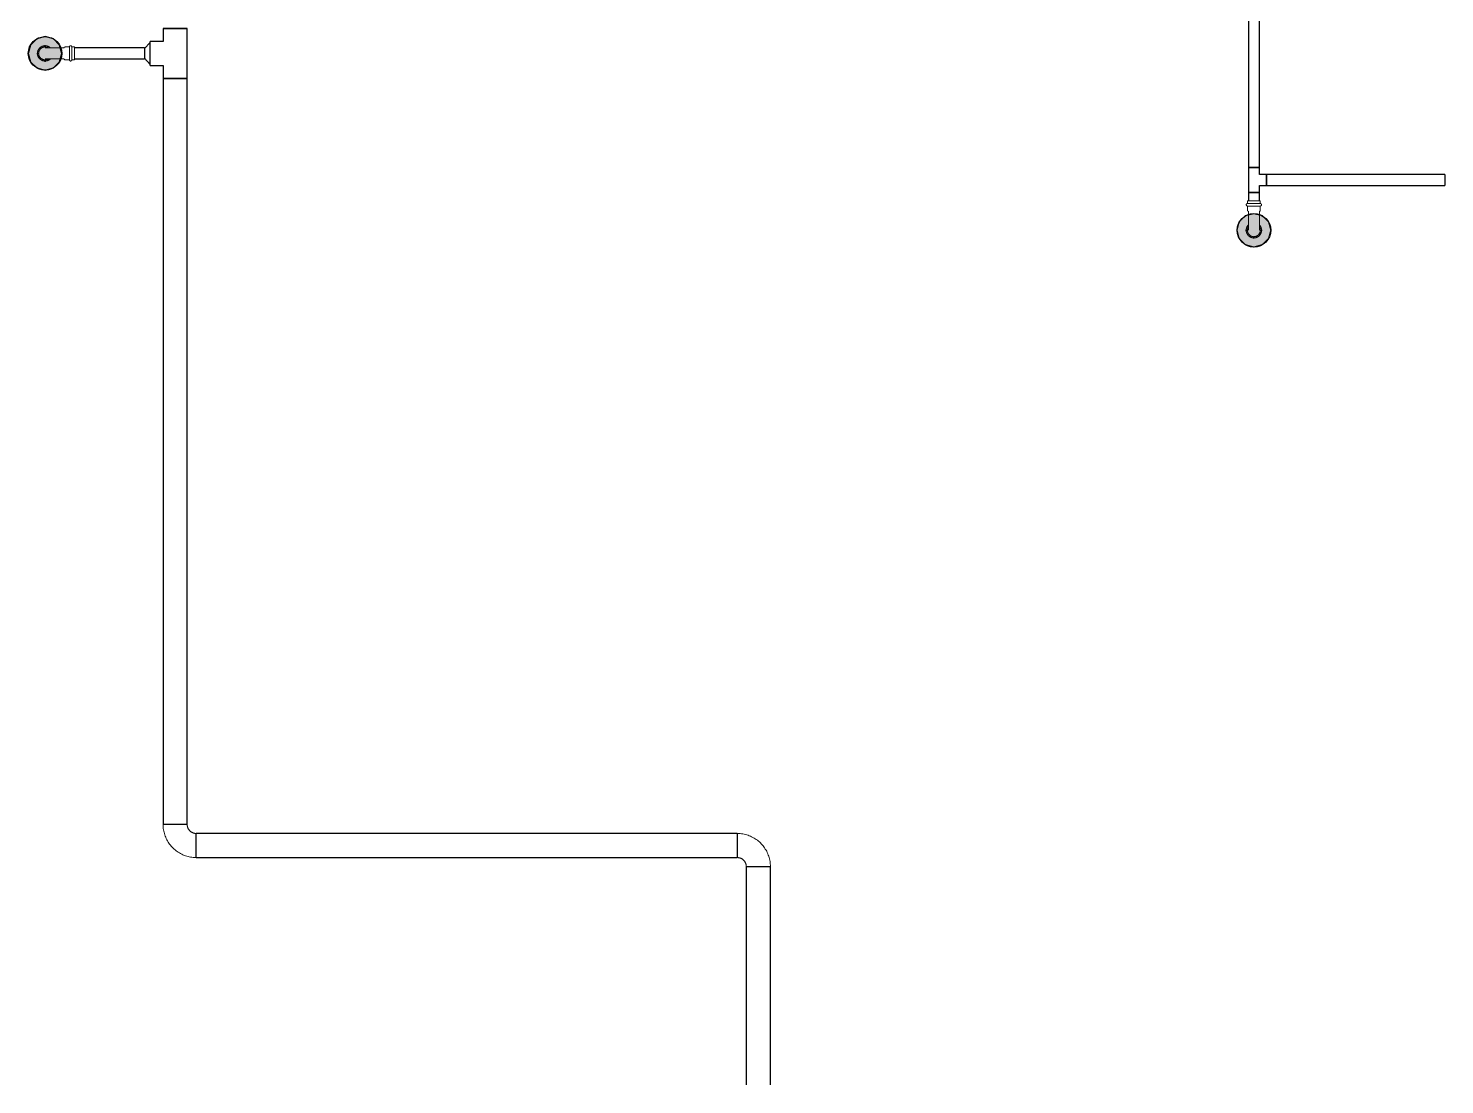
# Model space of a CAD drawing. Header units: inches. Extents: x -3327 to -1, y 8 to 1328.
# Drawn here: x -1898 to -1729.1, y 548.7 to 674.7 of the extents above; entities that cross this region are included whole.
import ezdxf

# ---------------------------------------------------------------- set-up
doc = ezdxf.new("R2010")
doc.units = ezdxf.units.IN
doc.header["$MEASUREMENT"] = 0
doc.layers.add('P-PIPE', color=3, linetype='Continuous', lineweight=9)
doc.layers.add('X - REF - FP', color=7, linetype='Continuous', true_color=0xb90000)

# ---------------------------------------------------------------- blocks, each defined once
blk = doc.blocks.new('Elbow - Welded - Generic - Standard-1127339-SECOND LEVEL')
at = {"layer": 'P-PIPE'}
for p, q in [((-1.39, 2.52), (-1.25, 2.52)), ((-1.24, 2.52), (-1.02, 2.52)), ((-1.02, 2.52), (-0.72, 2.52)), ((-0.72, 2.52), (-0.37, 2.52)), ((-0.37, 2.52), (0.37, 2.52)), ((0.37, 2.52), (0.72, 2.52)), ((0.72, 2.52), (1.02, 2.52)), ((1.02, 2.52), (1.24, 2.52)), ((1.25, 2.52), (1.39, 2.52)), ((-2.52, 1.25), (-2.52, 1.39)), ((-2.52, 1.02), (-2.52, 1.24)), ((-2.52, 0.72), (-2.52, 1.02)), ((-2.52, 0.37), (-2.52, 0.72)), ((-2.52, -0.37), (-2.52, 0.37)), ((-2.52, -0.72), (-2.52, -0.37)), ((-2.52, -1.02), (-2.52, -0.72)), ((-2.52, -1.24), (-2.52, -1.02)), ((-2.52, -1.39), (-2.52, -1.25))]:
    blk.add_line(p, q, dxfattribs=at)
at = {"layer": 'P-PIPE', "flags": 128}
for points in [[(-2.52, -1.44), (-2.36, -1.43), (-2.2, -1.42), (-2.05, -1.41), (-1.89, -1.39), (-1.73, -1.36), (-1.58, -1.32), (-1.43, -1.28), (-1.28, -1.24), (-1.13, -1.18), (-0.98, -1.12), (-0.83, -1.06), (-0.69, -0.99), (-0.55, -0.91), (-0.42, -0.83), (-0.29, -0.75), (-0.16, -0.65), (-0.03, -0.56), (0.09, -0.45), (0.21, -0.35), (0.32, -0.24), (0.43, -0.12), (0.53, 0), (0.63, 0.12), (0.72, 0.25), (0.81, 0.38), (0.89, 0.52), (0.97, 0.65), (1.04, 0.8), (1.11, 0.94), (1.17, 1.09), (1.22, 1.23), (1.27, 1.39), (1.31, 1.54), (1.35, 1.69), (1.38, 1.85), (1.4, 2), (1.42, 2.16), (1.43, 2.32), (1.44, 2.48), (1.44, 2.52)], [(-1.44, 2.52), (-1.44, 2.48), (-1.44, 2.43), (-1.44, 2.39), (-1.45, 2.35), (-1.46, 2.3), (-1.47, 2.26), (-1.48, 2.22), (-1.49, 2.18), (-1.51, 2.14), (-1.52, 2.1), (-1.54, 2.06), (-1.56, 2.02), (-1.58, 1.98), (-1.6, 1.94), (-1.63, 1.91), (-1.65, 1.87), (-1.68, 1.84), (-1.71, 1.81), (-1.73, 1.77), (-1.77, 1.74), (-1.8, 1.71), (-1.83, 1.69), (-1.86, 1.66), (-1.9, 1.63), (-1.93, 1.61), (-1.97, 1.59), (-2.01, 1.56), (-2.05, 1.55), (-2.09, 1.53), (-2.13, 1.51), (-2.17, 1.5), (-2.21, 1.48), (-2.25, 1.47), (-2.29, 1.46), (-2.34, 1.45), (-2.38, 1.45), (-2.42, 1.44), (-2.46, 1.44), (-2.51, 1.44), (-2.52, 1.44)]]:
    blk.add_lwpolyline(points, dxfattribs=at)
blk = doc.blocks.new('Victaulic-VicPress316-Elbow 90-45deg Style P568_P571 - Standard-V2-SECOND LEVEL')
at = {"layer": 'P-PIPE'}
for p, q in [((-3203.81, 730.05), (-3203.81, 729.6)), ((-3203.05, 729.6), (-3203.81, 729.6)), ((-3203.7, 731.1), (-3203.7, 730.2)), ((-3202.28, 729.6), (-3203.05, 729.6)), ((-3202.39, 730.21), (-3202.39, 731.1)), ((-3202.28, 729.6), (-3202.28, 730.05)), ((-3203.81, 729.31), (-3203.81, 728.97)), ((-3203.05, 729.31), (-3203.81, 729.31)), ((-3203.81, 728.97), (-3203.05, 728.97)), ((-3202.28, 729.31), (-3203.05, 729.31)), ((-3203.05, 728.97), (-3202.28, 728.97)), ((-3202.28, 728.97), (-3202.28, 729.31))]:
    blk.add_line(p, q, dxfattribs=at)
at = {"layer": 'P-PIPE', "flags": 128}
for points in [[(-3203.05, 733.4), (-3203.08, 733.4), (-3203.12, 733.4), (-3203.16, 733.4), (-3203.19, 733.39), (-3203.23, 733.38), (-3203.26, 733.38), (-3203.3, 733.37), (-3203.33, 733.36), (-3203.37, 733.34), (-3203.4, 733.33), (-3203.43, 733.32), (-3203.47, 733.3), (-3203.5, 733.28), (-3203.53, 733.26), (-3203.56, 733.24), (-3203.59, 733.22), (-3203.62, 733.2), (-3203.65, 733.18), (-3203.67, 733.15), (-3203.7, 733.13), (-3203.73, 733.1), (-3203.75, 733.07), (-3203.77, 733.04), (-3203.79, 733.01), (-3203.81, 732.98), (-3203.83, 732.95), (-3203.85, 732.92), (-3203.87, 732.89), (-3203.88, 732.85), (-3203.9, 732.82), (-3203.91, 732.79), (-3203.92, 732.75), (-3203.93, 732.72), (-3203.94, 732.68), (-3203.94, 732.65), (-3203.95, 732.61), (-3203.95, 732.57), (-3203.96, 732.54), (-3203.96, 732.5), (-3203.96, 732.46), (-3203.96, 732.43), (-3203.95, 732.39), (-3203.95, 732.35), (-3203.94, 732.32), (-3203.93, 732.28), (-3203.93, 732.25), (-3203.91, 732.21), (-3203.9, 732.18), (-3203.89, 732.14), (-3203.88, 732.11), (-3203.86, 732.08), (-3203.84, 732.05), (-3203.82, 732.01), (-3203.8, 731.98), (-3203.78, 731.95), (-3203.76, 731.92), (-3203.74, 731.9), (-3203.71, 731.87)], [(-3203.05, 733.26), (-3203.08, 733.26), (-3203.11, 733.25), (-3203.14, 733.25), (-3203.17, 733.25), (-3203.2, 733.24), (-3203.23, 733.23), (-3203.26, 733.23), (-3203.29, 733.22), (-3203.32, 733.21), (-3203.34, 733.2), (-3203.37, 733.18), (-3203.4, 733.17), (-3203.43, 733.16), (-3203.45, 733.14), (-3203.48, 733.12), (-3203.5, 733.1), (-3203.53, 733.09), (-3203.55, 733.07), (-3203.57, 733.05), (-3203.6, 733.02), (-3203.62, 733), (-3203.64, 732.98), (-3203.66, 732.95), (-3203.67, 732.93), (-3203.69, 732.9), (-3203.71, 732.88), (-3203.72, 732.85), (-3203.74, 732.82), (-3203.75, 732.8), (-3203.76, 732.77), (-3203.77, 732.74), (-3203.78, 732.71), (-3203.79, 732.68), (-3203.8, 732.65), (-3203.8, 732.62), (-3203.81, 732.59), (-3203.81, 732.56), (-3203.81, 732.53), (-3203.81, 732.5), (-3203.81, 732.47), (-3203.81, 732.44), (-3203.81, 732.41), (-3203.8, 732.38), (-3203.8, 732.35), (-3203.79, 732.32), (-3203.78, 732.29), (-3203.78, 732.26), (-3203.77, 732.23), (-3203.76, 732.2), (-3203.74, 732.17), (-3203.73, 732.14), (-3203.72, 732.12), (-3203.7, 732.1)], [(-3202.39, 731.86), (-3202.37, 731.88), (-3202.34, 731.91), (-3202.32, 731.94), (-3202.3, 731.97), (-3202.28, 732), (-3202.26, 732.03), (-3202.24, 732.06), (-3202.23, 732.09), (-3202.21, 732.13), (-3202.2, 732.16), (-3202.18, 732.19), (-3202.17, 732.23), (-3202.16, 732.26), (-3202.15, 732.3), (-3202.15, 732.33), (-3202.14, 732.37), (-3202.14, 732.41), (-3202.14, 732.44), (-3202.13, 732.48), (-3202.13, 732.52), (-3202.14, 732.55), (-3202.14, 732.59), (-3202.14, 732.63), (-3202.15, 732.66), (-3202.16, 732.7), (-3202.17, 732.73), (-3202.18, 732.77), (-3202.19, 732.8), (-3202.2, 732.84), (-3202.22, 732.87), (-3202.23, 732.9), (-3202.25, 732.93), (-3202.27, 732.97), (-3202.29, 733), (-3202.31, 733.03), (-3202.33, 733.06), (-3202.35, 733.08), (-3202.38, 733.11), (-3202.4, 733.14), (-3202.43, 733.16), (-3202.46, 733.19), (-3202.49, 733.21), (-3202.51, 733.23), (-3202.55, 733.25), (-3202.58, 733.27), (-3202.61, 733.29), (-3202.64, 733.31), (-3202.67, 733.32), (-3202.71, 733.34), (-3202.74, 733.35), (-3202.78, 733.36), (-3202.81, 733.37), (-3202.85, 733.38), (-3202.88, 733.39), (-3202.92, 733.39), (-3202.95, 733.4), (-3202.99, 733.4), (-3203.03, 733.4), (-3203.05, 733.4)], [(-3202.39, 732.1), (-3202.37, 732.13), (-3202.36, 732.16), (-3202.34, 732.18), (-3202.33, 732.21), (-3202.32, 732.24), (-3202.31, 732.27), (-3202.3, 732.3), (-3202.3, 732.33), (-3202.29, 732.36), (-3202.29, 732.39), (-3202.28, 732.42), (-3202.28, 732.45), (-3202.28, 732.48), (-3202.28, 732.51), (-3202.28, 732.54), (-3202.28, 732.57), (-3202.29, 732.6), (-3202.29, 732.63), (-3202.3, 732.66), (-3202.31, 732.69), (-3202.32, 732.72), (-3202.33, 732.75), (-3202.34, 732.78), (-3202.35, 732.81), (-3202.36, 732.84), (-3202.38, 732.86), (-3202.39, 732.89), (-3202.41, 732.92), (-3202.43, 732.94), (-3202.44, 732.97), (-3202.46, 732.99), (-3202.48, 733.01), (-3202.51, 733.03), (-3202.53, 733.06), (-3202.55, 733.08), (-3202.58, 733.09), (-3202.6, 733.11), (-3202.62, 733.13), (-3202.65, 733.15), (-3202.68, 733.16), (-3202.7, 733.18), (-3202.73, 733.19), (-3202.76, 733.2), (-3202.79, 733.21), (-3202.82, 733.22), (-3202.85, 733.23), (-3202.88, 733.24), (-3202.91, 733.24), (-3202.94, 733.25), (-3202.97, 733.25), (-3203, 733.26), (-3203.03, 733.26), (-3203.05, 733.26)], [(-3203.7, 732.49), (-3203.7, 732.49), (-3203.7, 732.49), (-3203.7, 732.48), (-3203.7, 732.47), (-3203.7, 732.46), (-3203.7, 732.45), (-3203.7, 732.44), (-3203.7, 732.42), (-3203.7, 732.4), (-3203.7, 732.38), (-3203.7, 732.36), (-3203.7, 732.33), (-3203.7, 732.31), (-3203.7, 732.28), (-3203.7, 732.25), (-3203.7, 732.21), (-3203.7, 732.18), (-3203.7, 732.14), (-3203.7, 732.11), (-3203.7, 732.07), (-3203.7, 732.03), (-3203.7, 731.98), (-3203.7, 731.94), (-3203.7, 731.9), (-3203.7, 731.85), (-3203.7, 731.8), (-3203.7, 731.75), (-3203.7, 731.7), (-3203.7, 731.65), (-3203.7, 731.6), (-3203.7, 731.55), (-3203.7, 731.5), (-3203.7, 731.44), (-3203.7, 731.39), (-3203.7, 731.33), (-3203.7, 731.28), (-3203.7, 731.22), (-3203.7, 731.17), (-3203.7, 731.11), (-3203.7, 731.1)], [(-3202.39, 731.1), (-3202.39, 731.15), (-3202.39, 731.21), (-3202.39, 731.26), (-3202.39, 731.32), (-3202.39, 731.37), (-3202.39, 731.43), (-3202.39, 731.48), (-3202.39, 731.54), (-3202.39, 731.59), (-3202.39, 731.64), (-3202.39, 731.69), (-3202.39, 731.74), (-3202.39, 731.79), (-3202.39, 731.84), (-3202.39, 731.88), (-3202.39, 731.93), (-3202.39, 731.97), (-3202.39, 732.02), (-3202.39, 732.06), (-3202.39, 732.1), (-3202.39, 732.13), (-3202.39, 732.17), (-3202.39, 732.21), (-3202.39, 732.24), (-3202.39, 732.27), (-3202.39, 732.3), (-3202.39, 732.33), (-3202.39, 732.35), (-3202.39, 732.37), (-3202.39, 732.4), (-3202.39, 732.41), (-3202.39, 732.43), (-3202.39, 732.45), (-3202.39, 732.46), (-3202.39, 732.47), (-3202.39, 732.48), (-3202.39, 732.48), (-3202.39, 732.49), (-3202.39, 732.49), (-3202.39, 732.49)], [(-3203.81, 729.31), (-3203.82, 729.31), (-3203.82, 729.31), (-3203.83, 729.31), (-3203.84, 729.31), (-3203.84, 729.31), (-3203.85, 729.31), (-3203.85, 729.31), (-3203.86, 729.32), (-3203.86, 729.32), (-3203.87, 729.32), (-3203.87, 729.32), (-3203.88, 729.32), (-3203.88, 729.33), (-3203.89, 729.33), (-3203.89, 729.33), (-3203.9, 729.34), (-3203.9, 729.34), (-3203.91, 729.34), (-3203.91, 729.35), (-3203.92, 729.35), (-3203.92, 729.36), (-3203.92, 729.36), (-3203.93, 729.37), (-3203.93, 729.37), (-3203.93, 729.38), (-3203.94, 729.38), (-3203.94, 729.39), (-3203.94, 729.39), (-3203.95, 729.4), (-3203.95, 729.4), (-3203.95, 729.41), (-3203.95, 729.41), (-3203.95, 729.42), (-3203.95, 729.42), (-3203.96, 729.43), (-3203.96, 729.44), (-3203.96, 729.44), (-3203.96, 729.45), (-3203.96, 729.45), (-3203.96, 729.46), (-3203.96, 729.46), (-3203.96, 729.47), (-3203.96, 729.48), (-3203.96, 729.48), (-3203.95, 729.49), (-3203.95, 729.49), (-3203.95, 729.5), (-3203.95, 729.5), (-3203.95, 729.51), (-3203.94, 729.51), (-3203.94, 729.52), (-3203.94, 729.52), (-3203.94, 729.53), (-3203.93, 729.53), (-3203.93, 729.54), (-3203.93, 729.54), (-3203.92, 729.55), (-3203.92, 729.55), (-3203.92, 729.56), (-3203.91, 729.56), (-3203.91, 729.57), (-3203.9, 729.57), (-3203.9, 729.57), (-3203.89, 729.58), (-3203.89, 729.58), (-3203.88, 729.58), (-3203.88, 729.58), (-3203.87, 729.59), (-3203.87, 729.59), (-3203.86, 729.59), (-3203.86, 729.59), (-3203.85, 729.59), (-3203.84, 729.6), (-3203.84, 729.6), (-3203.83, 729.6), (-3203.83, 729.6), (-3203.82, 729.6), (-3203.82, 729.6), (-3203.81, 729.6)], [(-3203.81, 730.05), (-3203.81, 730.06), (-3203.81, 730.07), (-3203.81, 730.08), (-3203.81, 730.09), (-3203.81, 730.11), (-3203.8, 730.12), (-3203.8, 730.13), (-3203.8, 730.14), (-3203.8, 730.15), (-3203.79, 730.16), (-3203.79, 730.17), (-3203.78, 730.18), (-3203.78, 730.19), (-3203.77, 730.2), (-3203.76, 730.2), (-3203.76, 730.21), (-3203.75, 730.22), (-3203.74, 730.23), (-3203.74, 730.24), (-3203.73, 730.25), (-3203.72, 730.25), (-3203.71, 730.26), (-3203.71, 730.27), (-3203.7, 730.27)], [(-3203.05, 729.6), (-3203.08, 729.6), (-3203.11, 729.6), (-3203.14, 729.6), (-3203.17, 729.6), (-3203.2, 729.6), (-3203.23, 729.6), (-3203.26, 729.6), (-3203.29, 729.6), (-3203.32, 729.6), (-3203.34, 729.6), (-3203.37, 729.6), (-3203.4, 729.6), (-3203.43, 729.6), (-3203.45, 729.6), (-3203.48, 729.6), (-3203.5, 729.6), (-3203.53, 729.6), (-3203.55, 729.6), (-3203.57, 729.6), (-3203.6, 729.6), (-3203.62, 729.6), (-3203.64, 729.6), (-3203.66, 729.6), (-3203.67, 729.6), (-3203.69, 729.6), (-3203.71, 729.6), (-3203.72, 729.6), (-3203.74, 729.6), (-3203.75, 729.6), (-3203.76, 729.6), (-3203.77, 729.6), (-3203.78, 729.6), (-3203.79, 729.6), (-3203.8, 729.6), (-3203.8, 729.6), (-3203.81, 729.6), (-3203.81, 729.6), (-3203.81, 729.6), (-3203.81, 729.6), (-3203.81, 729.6)], [(-3203.81, 729.6), (-3203.81, 729.6), (-3203.81, 729.6), (-3203.81, 729.6), (-3203.8, 729.6), (-3203.8, 729.6), (-3203.79, 729.6), (-3203.78, 729.6), (-3203.77, 729.6)], [(-3202.28, 729.6), (-3202.28, 729.6), (-3202.28, 729.6), (-3202.29, 729.6), (-3202.29, 729.6), (-3202.29, 729.6), (-3202.3, 729.6), (-3202.31, 729.6), (-3202.32, 729.6), (-3202.33, 729.6), (-3202.34, 729.6), (-3202.35, 729.6), (-3202.37, 729.6), (-3202.38, 729.6), (-3202.4, 729.6), (-3202.41, 729.6), (-3202.43, 729.6), (-3202.45, 729.6), (-3202.47, 729.6), (-3202.49, 729.6), (-3202.51, 729.6), (-3202.53, 729.6), (-3202.56, 729.6), (-3202.58, 729.6), (-3202.61, 729.6), (-3202.63, 729.6), (-3202.66, 729.6), (-3202.68, 729.6), (-3202.71, 729.6), (-3202.74, 729.6), (-3202.77, 729.6), (-3202.8, 729.6), (-3202.83, 729.6), (-3202.86, 729.6), (-3202.89, 729.6), (-3202.92, 729.6), (-3202.95, 729.6), (-3202.98, 729.6), (-3203.01, 729.6), (-3203.04, 729.6), (-3203.05, 729.6)], [(-3202.39, 730.27), (-3202.38, 730.26), (-3202.37, 730.26), (-3202.36, 730.25), (-3202.36, 730.24), (-3202.35, 730.23), (-3202.34, 730.22), (-3202.33, 730.22), (-3202.33, 730.21), (-3202.32, 730.2), (-3202.32, 730.19), (-3202.31, 730.18), (-3202.31, 730.17), (-3202.3, 730.16), (-3202.3, 730.15), (-3202.29, 730.14), (-3202.29, 730.13), (-3202.29, 730.12), (-3202.29, 730.11), (-3202.28, 730.1), (-3202.28, 730.09), (-3202.28, 730.07), (-3202.28, 730.06), (-3202.28, 730.05), (-3202.28, 730.05)], [(-3202.32, 729.6), (-3202.31, 729.6), (-3202.3, 729.6), (-3202.3, 729.6), (-3202.29, 729.6), (-3202.29, 729.6), (-3202.28, 729.6), (-3202.28, 729.6), (-3202.28, 729.6), (-3202.28, 729.6)], [(-3202.28, 729.6), (-3202.27, 729.6), (-3202.27, 729.6), (-3202.26, 729.6), (-3202.26, 729.6), (-3202.25, 729.6), (-3202.24, 729.6), (-3202.24, 729.59), (-3202.23, 729.59), (-3202.23, 729.59), (-3202.22, 729.59), (-3202.22, 729.59), (-3202.21, 729.58), (-3202.21, 729.58), (-3202.2, 729.58), (-3202.2, 729.57), (-3202.19, 729.57), (-3202.19, 729.57), (-3202.18, 729.56), (-3202.18, 729.56), (-3202.18, 729.56), (-3202.17, 729.55), (-3202.17, 729.55), (-3202.16, 729.54), (-3202.16, 729.54), (-3202.16, 729.53), (-3202.15, 729.53), (-3202.15, 729.52), (-3202.15, 729.52), (-3202.15, 729.51), (-3202.14, 729.51), (-3202.14, 729.5), (-3202.14, 729.5), (-3202.14, 729.49), (-3202.14, 729.48), (-3202.14, 729.48), (-3202.14, 729.47), (-3202.13, 729.47), (-3202.13, 729.46), (-3202.13, 729.46), (-3202.13, 729.45), (-3202.13, 729.44), (-3202.13, 729.44), (-3202.14, 729.43), (-3202.14, 729.43), (-3202.14, 729.42), (-3202.14, 729.42), (-3202.14, 729.41), (-3202.14, 729.4), (-3202.14, 729.4), (-3202.15, 729.39), (-3202.15, 729.39), (-3202.15, 729.38), (-3202.16, 729.38), (-3202.16, 729.37), (-3202.16, 729.37), (-3202.17, 729.36), (-3202.17, 729.36), (-3202.17, 729.35), (-3202.18, 729.35), (-3202.18, 729.35), (-3202.19, 729.34), (-3202.19, 729.34), (-3202.19, 729.34), (-3202.2, 729.33), (-3202.2, 729.33), (-3202.21, 729.33), (-3202.21, 729.32), (-3202.22, 729.32), (-3202.23, 729.32), (-3202.23, 729.32), (-3202.24, 729.32), (-3202.24, 729.31), (-3202.25, 729.31), (-3202.25, 729.31), (-3202.26, 729.31), (-3202.26, 729.31), (-3202.27, 729.31), (-3202.28, 729.31), (-3202.28, 729.31)], [(-3203.77, 729.31), (-3203.78, 729.31), (-3203.79, 729.31), (-3203.8, 729.31), (-3203.8, 729.31), (-3203.81, 729.31), (-3203.81, 729.31), (-3203.81, 729.31), (-3203.81, 729.31), (-3203.81, 729.31)], [(-3203.81, 729.31), (-3203.81, 729.31), (-3203.81, 729.31), (-3203.81, 729.31), (-3203.8, 729.31), (-3203.8, 729.31), (-3203.79, 729.31), (-3203.78, 729.31), (-3203.77, 729.31), (-3203.76, 729.31), (-3203.75, 729.31), (-3203.74, 729.31), (-3203.73, 729.31), (-3203.71, 729.31), (-3203.7, 729.31), (-3203.68, 729.31), (-3203.66, 729.31), (-3203.64, 729.31), (-3203.62, 729.31), (-3203.6, 729.31), (-3203.58, 729.31), (-3203.56, 729.31), (-3203.53, 729.31), (-3203.51, 729.31), (-3203.49, 729.31), (-3203.46, 729.31), (-3203.43, 729.31), (-3203.41, 729.31), (-3203.38, 729.31), (-3203.35, 729.31), (-3203.32, 729.31), (-3203.29, 729.31), (-3203.27, 729.31), (-3203.24, 729.31), (-3203.21, 729.31), (-3203.18, 729.31), (-3203.15, 729.31), (-3203.12, 729.31), (-3203.08, 729.31), (-3203.05, 729.31), (-3203.05, 729.31)], [(-3203.05, 729.31), (-3203.02, 729.31), (-3202.98, 729.31), (-3202.95, 729.31), (-3202.92, 729.31), (-3202.89, 729.31), (-3202.86, 729.31), (-3202.83, 729.31), (-3202.8, 729.31), (-3202.78, 729.31), (-3202.75, 729.31), (-3202.72, 729.31), (-3202.69, 729.31), (-3202.67, 729.31), (-3202.64, 729.31), (-3202.61, 729.31), (-3202.59, 729.31), (-3202.56, 729.31), (-3202.54, 729.31), (-3202.52, 729.31), (-3202.5, 729.31), (-3202.48, 729.31), (-3202.46, 729.31), (-3202.44, 729.31), (-3202.42, 729.31), (-3202.4, 729.31), (-3202.39, 729.31), (-3202.37, 729.31), (-3202.36, 729.31), (-3202.34, 729.31), (-3202.33, 729.31), (-3202.32, 729.31), (-3202.31, 729.31), (-3202.3, 729.31), (-3202.3, 729.31), (-3202.29, 729.31), (-3202.29, 729.31), (-3202.28, 729.31), (-3202.28, 729.31), (-3202.28, 729.31), (-3202.28, 729.31)], [(-3202.28, 729.31), (-3202.28, 729.31), (-3202.28, 729.31), (-3202.29, 729.31), (-3202.29, 729.31), (-3202.29, 729.31), (-3202.3, 729.31), (-3202.31, 729.31), (-3202.32, 729.31)]]:
    blk.add_lwpolyline(points, dxfattribs=at)
blk = doc.blocks.new('Victaulic-VicPress316-Elbow 90-45deg Style P568_P571 - Standard-1244383-SECOND LEVEL')
at = {"layer": 'P-PIPE'}
for p, q in [((-2531.21, 456.29), (-2532.11, 456.29)), ((-2530.61, 456.4), (-2531.06, 456.4)), ((-2530.61, 456.4), (-2530.61, 455.64)), ((-2529.98, 456.4), (-2530.32, 456.4)), ((-2530.32, 456.4), (-2530.32, 455.64)), ((-2529.98, 455.64), (-2529.98, 456.4)), ((-2532.11, 454.98), (-2531.22, 454.98)), ((-2531.06, 454.87), (-2530.61, 454.87)), ((-2530.61, 455.64), (-2530.61, 454.87)), ((-2530.32, 455.64), (-2530.32, 454.87)), ((-2530.32, 454.87), (-2529.98, 454.87)), ((-2529.98, 454.87), (-2529.98, 455.64))]:
    blk.add_line(p, q, dxfattribs=at)
at = {"layer": 'P-PIPE', "flags": 128}
for points in [[(-2532.87, 456.29), (-2532.89, 456.31), (-2532.92, 456.34), (-2532.95, 456.36), (-2532.98, 456.38), (-2533.01, 456.4), (-2533.04, 456.42), (-2533.07, 456.44), (-2533.1, 456.46), (-2533.14, 456.47), (-2533.17, 456.49), (-2533.2, 456.5), (-2533.24, 456.51), (-2533.27, 456.52), (-2533.31, 456.53), (-2533.34, 456.53), (-2533.38, 456.54), (-2533.42, 456.54), (-2533.45, 456.55), (-2533.49, 456.55), (-2533.53, 456.55), (-2533.56, 456.54), (-2533.6, 456.54), (-2533.64, 456.54), (-2533.67, 456.53), (-2533.71, 456.52), (-2533.74, 456.51), (-2533.78, 456.5), (-2533.81, 456.49), (-2533.85, 456.48), (-2533.88, 456.46), (-2533.91, 456.45), (-2533.94, 456.43), (-2533.98, 456.41), (-2534.01, 456.39), (-2534.04, 456.37), (-2534.07, 456.35), (-2534.09, 456.33), (-2534.12, 456.3), (-2534.15, 456.28), (-2534.17, 456.25), (-2534.2, 456.22), (-2534.22, 456.2), (-2534.24, 456.17), (-2534.26, 456.14), (-2534.28, 456.11), (-2534.3, 456.07), (-2534.32, 456.04), (-2534.33, 456.01), (-2534.35, 455.97), (-2534.36, 455.94), (-2534.37, 455.91), (-2534.38, 455.87), (-2534.39, 455.84), (-2534.4, 455.8), (-2534.4, 455.76), (-2534.41, 455.73), (-2534.41, 455.69), (-2534.41, 455.65), (-2534.41, 455.64)], [(-2533.11, 456.3), (-2533.14, 456.31), (-2533.17, 456.32), (-2533.19, 456.34), (-2533.22, 456.35), (-2533.25, 456.36), (-2533.28, 456.37), (-2533.31, 456.38), (-2533.34, 456.38), (-2533.37, 456.39), (-2533.4, 456.39), (-2533.43, 456.4), (-2533.46, 456.4), (-2533.49, 456.4), (-2533.52, 456.4), (-2533.55, 456.4), (-2533.58, 456.4), (-2533.61, 456.39), (-2533.64, 456.39), (-2533.67, 456.38), (-2533.7, 456.37), (-2533.73, 456.37), (-2533.76, 456.36), (-2533.79, 456.34), (-2533.82, 456.33), (-2533.85, 456.32), (-2533.87, 456.3), (-2533.9, 456.29), (-2533.93, 456.27), (-2533.95, 456.25), (-2533.98, 456.24), (-2534, 456.22), (-2534.02, 456.2), (-2534.04, 456.17), (-2534.07, 456.15), (-2534.09, 456.13), (-2534.1, 456.11), (-2534.12, 456.08), (-2534.14, 456.06), (-2534.16, 456.03), (-2534.17, 456), (-2534.19, 455.98), (-2534.2, 455.95), (-2534.21, 455.92), (-2534.22, 455.89), (-2534.23, 455.86), (-2534.24, 455.83), (-2534.25, 455.8), (-2534.25, 455.77), (-2534.26, 455.74), (-2534.26, 455.71), (-2534.27, 455.68), (-2534.27, 455.65), (-2534.27, 455.64)], [(-2532.11, 456.29), (-2532.16, 456.29), (-2532.22, 456.29), (-2532.27, 456.29), (-2532.33, 456.29), (-2532.38, 456.29), (-2532.44, 456.29), (-2532.49, 456.29), (-2532.55, 456.29), (-2532.6, 456.29), (-2532.65, 456.29), (-2532.7, 456.29), (-2532.75, 456.29), (-2532.8, 456.29), (-2532.85, 456.29), (-2532.89, 456.29), (-2532.94, 456.29), (-2532.98, 456.29), (-2533.03, 456.29), (-2533.07, 456.29), (-2533.11, 456.29), (-2533.14, 456.29), (-2533.18, 456.29), (-2533.22, 456.29), (-2533.25, 456.29), (-2533.28, 456.29), (-2533.31, 456.29), (-2533.34, 456.29), (-2533.36, 456.29), (-2533.38, 456.29), (-2533.41, 456.29), (-2533.42, 456.29), (-2533.44, 456.29), (-2533.46, 456.29), (-2533.47, 456.29), (-2533.48, 456.29), (-2533.49, 456.29), (-2533.49, 456.29), (-2533.5, 456.29), (-2533.5, 456.29), (-2533.5, 456.29)], [(-2531.28, 456.29), (-2531.27, 456.3), (-2531.27, 456.31), (-2531.26, 456.32), (-2531.25, 456.33), (-2531.24, 456.33), (-2531.23, 456.34), (-2531.23, 456.35), (-2531.22, 456.35), (-2531.21, 456.36), (-2531.2, 456.36), (-2531.19, 456.37), (-2531.18, 456.37), (-2531.17, 456.38), (-2531.16, 456.38), (-2531.15, 456.39), (-2531.14, 456.39), (-2531.13, 456.39), (-2531.12, 456.4), (-2531.11, 456.4), (-2531.1, 456.4), (-2531.08, 456.4), (-2531.07, 456.4), (-2531.06, 456.4), (-2531.06, 456.4)], [(-2530.61, 456.4), (-2530.61, 456.41), (-2530.61, 456.41), (-2530.61, 456.42), (-2530.61, 456.42), (-2530.61, 456.43), (-2530.61, 456.44), (-2530.6, 456.44), (-2530.6, 456.45), (-2530.6, 456.45), (-2530.6, 456.46), (-2530.6, 456.46), (-2530.59, 456.47), (-2530.59, 456.47), (-2530.59, 456.48), (-2530.58, 456.48), (-2530.58, 456.49), (-2530.58, 456.49), (-2530.57, 456.5), (-2530.57, 456.5), (-2530.57, 456.51), (-2530.56, 456.51), (-2530.56, 456.51), (-2530.55, 456.52), (-2530.55, 456.52), (-2530.54, 456.52), (-2530.54, 456.53), (-2530.53, 456.53), (-2530.53, 456.53), (-2530.52, 456.53), (-2530.52, 456.54), (-2530.51, 456.54), (-2530.51, 456.54), (-2530.5, 456.54), (-2530.49, 456.54), (-2530.49, 456.54), (-2530.48, 456.55), (-2530.48, 456.55), (-2530.47, 456.55), (-2530.47, 456.55), (-2530.46, 456.55), (-2530.45, 456.55), (-2530.45, 456.55), (-2530.44, 456.55), (-2530.44, 456.54), (-2530.43, 456.54), (-2530.43, 456.54), (-2530.42, 456.54), (-2530.41, 456.54), (-2530.41, 456.54), (-2530.4, 456.53), (-2530.4, 456.53), (-2530.39, 456.53), (-2530.39, 456.53), (-2530.38, 456.52), (-2530.38, 456.52), (-2530.37, 456.52), (-2530.37, 456.51), (-2530.36, 456.51), (-2530.36, 456.5), (-2530.36, 456.5), (-2530.35, 456.5), (-2530.35, 456.49), (-2530.35, 456.49), (-2530.34, 456.48), (-2530.34, 456.48), (-2530.34, 456.47), (-2530.33, 456.47), (-2530.33, 456.46), (-2530.33, 456.46), (-2530.33, 456.45), (-2530.33, 456.44), (-2530.32, 456.44), (-2530.32, 456.43), (-2530.32, 456.43), (-2530.32, 456.42), (-2530.32, 456.42), (-2530.32, 456.41), (-2530.32, 456.4), (-2530.32, 456.4)], [(-2530.61, 456.36), (-2530.61, 456.37), (-2530.61, 456.38), (-2530.61, 456.38), (-2530.61, 456.39), (-2530.61, 456.39), (-2530.61, 456.4), (-2530.61, 456.4), (-2530.61, 456.4), (-2530.61, 456.4)], [(-2530.61, 456.4), (-2530.61, 456.4), (-2530.61, 456.4), (-2530.61, 456.4), (-2530.61, 456.39), (-2530.61, 456.39), (-2530.61, 456.38), (-2530.61, 456.37), (-2530.61, 456.36), (-2530.61, 456.35), (-2530.61, 456.34), (-2530.61, 456.33), (-2530.61, 456.31), (-2530.61, 456.3), (-2530.61, 456.28), (-2530.61, 456.27), (-2530.61, 456.25), (-2530.61, 456.23), (-2530.61, 456.21), (-2530.61, 456.19), (-2530.61, 456.17), (-2530.61, 456.15), (-2530.61, 456.12), (-2530.61, 456.1), (-2530.61, 456.07), (-2530.61, 456.05), (-2530.61, 456.02), (-2530.61, 456), (-2530.61, 455.97), (-2530.61, 455.94), (-2530.61, 455.91), (-2530.61, 455.88), (-2530.61, 455.85), (-2530.61, 455.83), (-2530.61, 455.8), (-2530.61, 455.77), (-2530.61, 455.73), (-2530.61, 455.7), (-2530.61, 455.67), (-2530.61, 455.64), (-2530.61, 455.64)], [(-2530.32, 455.64), (-2530.32, 455.67), (-2530.32, 455.7), (-2530.32, 455.73), (-2530.32, 455.76), (-2530.32, 455.79), (-2530.32, 455.82), (-2530.32, 455.85), (-2530.32, 455.88), (-2530.32, 455.91), (-2530.32, 455.93), (-2530.32, 455.96), (-2530.32, 455.99), (-2530.32, 456.02), (-2530.32, 456.04), (-2530.32, 456.07), (-2530.32, 456.09), (-2530.32, 456.12), (-2530.32, 456.14), (-2530.32, 456.16), (-2530.32, 456.18), (-2530.32, 456.21), (-2530.32, 456.23), (-2530.32, 456.24), (-2530.32, 456.26), (-2530.32, 456.28), (-2530.32, 456.3), (-2530.32, 456.31), (-2530.32, 456.32), (-2530.32, 456.34), (-2530.32, 456.35), (-2530.32, 456.36), (-2530.32, 456.37), (-2530.32, 456.38), (-2530.32, 456.38), (-2530.32, 456.39), (-2530.32, 456.39), (-2530.32, 456.4), (-2530.32, 456.4), (-2530.32, 456.4), (-2530.32, 456.4)], [(-2530.32, 456.4), (-2530.32, 456.4), (-2530.32, 456.4), (-2530.32, 456.4), (-2530.32, 456.39), (-2530.32, 456.39), (-2530.32, 456.38), (-2530.32, 456.37), (-2530.32, 456.36)], [(-2534.41, 455.64), (-2534.41, 455.6), (-2534.41, 455.56), (-2534.41, 455.53), (-2534.4, 455.49), (-2534.39, 455.45), (-2534.39, 455.42), (-2534.38, 455.38), (-2534.37, 455.35), (-2534.35, 455.31), (-2534.34, 455.28), (-2534.33, 455.25), (-2534.31, 455.21), (-2534.29, 455.18), (-2534.27, 455.15), (-2534.25, 455.12), (-2534.23, 455.09), (-2534.21, 455.06), (-2534.19, 455.03), (-2534.16, 455.01), (-2534.14, 454.98), (-2534.11, 454.96), (-2534.08, 454.93), (-2534.05, 454.91), (-2534.02, 454.89), (-2533.99, 454.87), (-2533.96, 454.85), (-2533.93, 454.83), (-2533.9, 454.81), (-2533.86, 454.8), (-2533.83, 454.79), (-2533.8, 454.77), (-2533.76, 454.76), (-2533.73, 454.75), (-2533.69, 454.74), (-2533.66, 454.74), (-2533.62, 454.73), (-2533.58, 454.73), (-2533.55, 454.72), (-2533.51, 454.72), (-2533.47, 454.72), (-2533.44, 454.73), (-2533.4, 454.73), (-2533.36, 454.73), (-2533.33, 454.74), (-2533.29, 454.75), (-2533.26, 454.76), (-2533.22, 454.77), (-2533.19, 454.78), (-2533.15, 454.79), (-2533.12, 454.81), (-2533.09, 454.82), (-2533.06, 454.84), (-2533.02, 454.86), (-2532.99, 454.88), (-2532.96, 454.9), (-2532.93, 454.92), (-2532.91, 454.94), (-2532.88, 454.97)], [(-2534.27, 455.64), (-2534.27, 455.6), (-2534.26, 455.57), (-2534.26, 455.54), (-2534.26, 455.51), (-2534.25, 455.48), (-2534.24, 455.45), (-2534.24, 455.42), (-2534.23, 455.39), (-2534.22, 455.37), (-2534.21, 455.34), (-2534.19, 455.31), (-2534.18, 455.28), (-2534.17, 455.25), (-2534.15, 455.23), (-2534.13, 455.2), (-2534.11, 455.18), (-2534.1, 455.15), (-2534.08, 455.13), (-2534.06, 455.11), (-2534.03, 455.09), (-2534.01, 455.06), (-2533.99, 455.04), (-2533.96, 455.03), (-2533.94, 455.01), (-2533.91, 454.99), (-2533.89, 454.97), (-2533.86, 454.96), (-2533.83, 454.95), (-2533.81, 454.93), (-2533.78, 454.92), (-2533.75, 454.91), (-2533.72, 454.9), (-2533.69, 454.89), (-2533.66, 454.89), (-2533.63, 454.88), (-2533.6, 454.88), (-2533.57, 454.87), (-2533.54, 454.87), (-2533.51, 454.87), (-2533.48, 454.87), (-2533.45, 454.87), (-2533.42, 454.87), (-2533.39, 454.88), (-2533.36, 454.88), (-2533.33, 454.89), (-2533.3, 454.9), (-2533.27, 454.9), (-2533.24, 454.91), (-2533.21, 454.93), (-2533.18, 454.94), (-2533.15, 454.95), (-2533.13, 454.97), (-2533.11, 454.98)], [(-2533.5, 454.98), (-2533.5, 454.98), (-2533.5, 454.98), (-2533.49, 454.98), (-2533.48, 454.98), (-2533.47, 454.98), (-2533.46, 454.98), (-2533.45, 454.98), (-2533.43, 454.98), (-2533.41, 454.98), (-2533.39, 454.98), (-2533.37, 454.98), (-2533.34, 454.98), (-2533.32, 454.98), (-2533.29, 454.98), (-2533.26, 454.98), (-2533.22, 454.98), (-2533.19, 454.98), (-2533.15, 454.98), (-2533.12, 454.98), (-2533.08, 454.98), (-2533.04, 454.98), (-2532.99, 454.98), (-2532.95, 454.98), (-2532.91, 454.98), (-2532.86, 454.98), (-2532.81, 454.98), (-2532.76, 454.98), (-2532.71, 454.98), (-2532.66, 454.98), (-2532.61, 454.98), (-2532.56, 454.98), (-2532.51, 454.98), (-2532.45, 454.98), (-2532.4, 454.98), (-2532.34, 454.98), (-2532.29, 454.98), (-2532.23, 454.98), (-2532.18, 454.98), (-2532.12, 454.98), (-2532.11, 454.98)], [(-2531.06, 454.87), (-2531.07, 454.87), (-2531.08, 454.87), (-2531.09, 454.87), (-2531.1, 454.87), (-2531.12, 454.87), (-2531.13, 454.88), (-2531.14, 454.88), (-2531.15, 454.88), (-2531.16, 454.89), (-2531.17, 454.89), (-2531.18, 454.89), (-2531.19, 454.9), (-2531.2, 454.9), (-2531.21, 454.91), (-2531.21, 454.92), (-2531.22, 454.92), (-2531.23, 454.93), (-2531.24, 454.94), (-2531.25, 454.94), (-2531.26, 454.95), (-2531.26, 454.96), (-2531.27, 454.97), (-2531.28, 454.98), (-2531.28, 454.98)], [(-2530.61, 455.64), (-2530.61, 455.6), (-2530.61, 455.57), (-2530.61, 455.54), (-2530.61, 455.51), (-2530.61, 455.48), (-2530.61, 455.45), (-2530.61, 455.42), (-2530.61, 455.39), (-2530.61, 455.37), (-2530.61, 455.34), (-2530.61, 455.31), (-2530.61, 455.28), (-2530.61, 455.25), (-2530.61, 455.23), (-2530.61, 455.2), (-2530.61, 455.18), (-2530.61, 455.15), (-2530.61, 455.13), (-2530.61, 455.11), (-2530.61, 455.09), (-2530.61, 455.06), (-2530.61, 455.04), (-2530.61, 455.03), (-2530.61, 455.01), (-2530.61, 454.99), (-2530.61, 454.97), (-2530.61, 454.96), (-2530.61, 454.95), (-2530.61, 454.93), (-2530.61, 454.92), (-2530.61, 454.91), (-2530.61, 454.9), (-2530.61, 454.89), (-2530.61, 454.89), (-2530.61, 454.88), (-2530.61, 454.88), (-2530.61, 454.87), (-2530.61, 454.87), (-2530.61, 454.87), (-2530.61, 454.87)], [(-2530.61, 454.87), (-2530.61, 454.87), (-2530.61, 454.87), (-2530.61, 454.87), (-2530.61, 454.88), (-2530.61, 454.88), (-2530.61, 454.89), (-2530.61, 454.9), (-2530.61, 454.91)], [(-2530.32, 454.87), (-2530.32, 454.86), (-2530.32, 454.86), (-2530.32, 454.85), (-2530.32, 454.85), (-2530.32, 454.84), (-2530.32, 454.83), (-2530.32, 454.83), (-2530.33, 454.82), (-2530.33, 454.82), (-2530.33, 454.81), (-2530.33, 454.81), (-2530.33, 454.8), (-2530.34, 454.8), (-2530.34, 454.79), (-2530.34, 454.79), (-2530.35, 454.78), (-2530.35, 454.78), (-2530.35, 454.77), (-2530.36, 454.77), (-2530.36, 454.76), (-2530.37, 454.76), (-2530.37, 454.76), (-2530.38, 454.75), (-2530.38, 454.75), (-2530.39, 454.75), (-2530.39, 454.74), (-2530.4, 454.74), (-2530.4, 454.74), (-2530.41, 454.74), (-2530.41, 454.73), (-2530.42, 454.73), (-2530.42, 454.73), (-2530.43, 454.73), (-2530.43, 454.73), (-2530.44, 454.73), (-2530.45, 454.72), (-2530.45, 454.72), (-2530.46, 454.72), (-2530.46, 454.72), (-2530.47, 454.72), (-2530.47, 454.72), (-2530.48, 454.72), (-2530.49, 454.72), (-2530.49, 454.73), (-2530.5, 454.73), (-2530.5, 454.73), (-2530.51, 454.73), (-2530.51, 454.73), (-2530.52, 454.73), (-2530.52, 454.74), (-2530.53, 454.74), (-2530.53, 454.74), (-2530.54, 454.74), (-2530.54, 454.75), (-2530.55, 454.75), (-2530.55, 454.75), (-2530.56, 454.76), (-2530.56, 454.76), (-2530.57, 454.77), (-2530.57, 454.77), (-2530.58, 454.77), (-2530.58, 454.78), (-2530.58, 454.78), (-2530.59, 454.79), (-2530.59, 454.79), (-2530.59, 454.8), (-2530.59, 454.8), (-2530.6, 454.81), (-2530.6, 454.81), (-2530.6, 454.82), (-2530.6, 454.83), (-2530.6, 454.83), (-2530.61, 454.84), (-2530.61, 454.84), (-2530.61, 454.85), (-2530.61, 454.85), (-2530.61, 454.86), (-2530.61, 454.87), (-2530.61, 454.87)], [(-2530.32, 454.87), (-2530.32, 454.87), (-2530.32, 454.87), (-2530.32, 454.87), (-2530.32, 454.88), (-2530.32, 454.88), (-2530.32, 454.89), (-2530.32, 454.9), (-2530.32, 454.91), (-2530.32, 454.92), (-2530.32, 454.93), (-2530.32, 454.94), (-2530.32, 454.96), (-2530.32, 454.97), (-2530.32, 454.99), (-2530.32, 455), (-2530.32, 455.02), (-2530.32, 455.04), (-2530.32, 455.06), (-2530.32, 455.08), (-2530.32, 455.1), (-2530.32, 455.12), (-2530.32, 455.15), (-2530.32, 455.17), (-2530.32, 455.2), (-2530.32, 455.22), (-2530.32, 455.25), (-2530.32, 455.27), (-2530.32, 455.3), (-2530.32, 455.33), (-2530.32, 455.36), (-2530.32, 455.39), (-2530.32, 455.42), (-2530.32, 455.44), (-2530.32, 455.47), (-2530.32, 455.5), (-2530.32, 455.54), (-2530.32, 455.57), (-2530.32, 455.6), (-2530.32, 455.63), (-2530.32, 455.64)], [(-2530.32, 454.91), (-2530.32, 454.9), (-2530.32, 454.89), (-2530.32, 454.89), (-2530.32, 454.88), (-2530.32, 454.88), (-2530.32, 454.87), (-2530.32, 454.87), (-2530.32, 454.87), (-2530.32, 454.87)]]:
    blk.add_lwpolyline(points, dxfattribs=at)

msp = doc.modelspace()

# ---------------------------------------------------------------- hatches: boundary and pattern name
at = {"layer": 'X - REF - FP'}
for points in [[(-1896, 669.74), (-1895, 670.01), (-1894.27, 670.74), (-1894, 671.74), (-1894.27, 672.74), (-1895, 673.47), (-1896, 673.74), (-1897, 673.47), (-1897.73, 672.74), (-1898, 671.74), (-1897.73, 670.74), (-1897, 670.01)], [(-1751.86, 648.65), (-1752.86, 648.92), (-1753.6, 649.65), (-1753.86, 650.65), (-1753.6, 651.65), (-1752.86, 652.39), (-1751.86, 652.65), (-1750.86, 652.39), (-1750.13, 651.65), (-1749.86, 650.65), (-1750.13, 649.65), (-1750.86, 648.92)]]:
    msp.add_hatch(color=256, dxfattribs=at).paths.add_polyline_path(points, flags=0)
h = msp.add_hatch(color=256, dxfattribs=at)
edge = h.paths.add_edge_path(flags=0)
edge.add_arc((-1896, 671.74), 2, 0, 360)
h = msp.add_hatch(color=256, dxfattribs=at)
edge = h.paths.add_edge_path(flags=0)
edge.add_arc((-1751.86, 650.65), 2, 0, 360)

# ---------------------------------------------------------------- linework, layer by layer
for p, q in [((-1752.52, 714.86), (-1752.52, 658.15)), ((-1751.21, 658.15), (-1751.21, 714.86)), ((-1881.94, 674.73), (-1881.94, 673.18)), ((-1881.22, 674.73), (-1881.94, 674.73)), ((-1881.89, 674.73), (-1881.75, 674.73)), ((-1881.74, 674.73), (-1881.52, 674.73)), ((-1881.52, 674.73), (-1881.22, 674.73)), ((-1881.22, 674.73), (-1880.87, 674.73)), ((-1879.06, 674.73), (-1881.22, 674.73)), ((-1880.87, 674.73), (-1880.13, 674.73)), ((-1880.13, 674.73), (-1879.78, 674.73)), ((-1879.78, 674.73), (-1879.48, 674.73)), ((-1879.48, 674.73), (-1879.26, 674.73)), ((-1879.25, 674.73), (-1879.11, 674.73)), ((-1879.06, 668.75), (-1879.06, 674.73)), ((-1897.73, 672.74), (-1898, 671.74)), ((-1897, 673.47), (-1897.73, 672.74)), ((-1896, 673.74), (-1897, 673.47)), ((-1895, 673.47), (-1896, 673.74)), ((-1896, 672.48), (-1896, 672.74)), ((-1894.27, 672.74), (-1895, 673.47)), ((-1894, 671.74), (-1894.27, 672.74)), ((-1884.15, 672.4), (-1892.48, 672.4)), ((-1883.49, 673.06), (-1884.15, 672.31)), ((-1884.15, 672.4), (-1884.15, 671.09)), ((-1881.94, 673.18), (-1883.49, 673.18)), ((-1883.49, 670.31), (-1883.49, 673.18)), ((-1898, 671.74), (-1897.73, 670.74)), ((-1897.73, 670.74), (-1897, 670.01)), ((-1897, 671.74), (-1896.74, 671.74)), ((-1896, 670.74), (-1896, 671.01)), ((-1895, 670.01), (-1894.27, 670.74)), ((-1894.27, 670.74), (-1894, 671.74)), ((-1892.48, 671.09), (-1884.15, 671.09)), ((-1884.15, 671.18), (-1883.49, 670.43)), ((-1897, 670.01), (-1896, 669.74)), ((-1896, 669.74), (-1895, 670.01)), ((-1883.49, 670.31), (-1881.94, 670.31)), ((-1881.94, 670.31), (-1881.94, 668.75)), ((-1881.94, 668.75), (-1881.94, 579.78)), ((-1881.94, 668.75), (-1881.22, 668.75)), ((-1881.75, 668.75), (-1881.89, 668.75)), ((-1881.52, 668.75), (-1881.74, 668.75)), ((-1881.22, 668.75), (-1881.52, 668.75)), ((-1881.22, 668.75), (-1879.06, 668.75)), ((-1880.87, 668.75), (-1881.22, 668.75)), ((-1880.13, 668.75), (-1880.87, 668.75)), ((-1879.78, 668.75), (-1880.13, 668.75)), ((-1879.48, 668.75), (-1879.78, 668.75)), ((-1879.26, 668.75), (-1879.48, 668.75)), ((-1879.11, 668.75), (-1879.25, 668.75)), ((-1879.06, 579.78), (-1879.06, 668.75)), ((-1752.52, 658.15), (-1752.52, 655.16)), ((-1752.52, 658.15), (-1752.5, 658.15)), ((-1751.21, 658.15), (-1752.52, 658.15)), ((-1752.5, 658.15), (-1752.43, 658.15)), ((-1752.43, 658.15), (-1752.33, 658.15)), ((-1752.33, 658.15), (-1752.19, 658.15)), ((-1752.19, 658.15), (-1752.04, 658.15)), ((-1752.04, 658.15), (-1751.69, 658.15)), ((-1751.69, 658.15), (-1751.54, 658.15)), ((-1751.54, 658.15), (-1751.4, 658.15)), ((-1751.4, 658.15), (-1751.3, 658.15)), ((-1751.3, 658.15), (-1751.23, 658.15)), ((-1751.23, 658.15), (-1751.21, 658.15)), ((-1751.21, 657.31), (-1751.21, 658.15)), ((-1750.37, 657.31), (-1751.21, 657.31)), ((-1729.11, 657.31), (-1750.37, 657.31)), ((-1750.37, 656), (-1750.37, 657.31)), ((-1750.37, 657.31), (-1750.37, 657.29)), ((-1750.37, 657.29), (-1750.37, 657.22)), ((-1750.37, 657.22), (-1750.37, 657.12)), ((-1750.37, 657.12), (-1750.37, 656.98)), ((-1750.37, 656.98), (-1750.37, 656.82)), ((-1729.11, 657.31), (-1729.11, 656)), ((-1751.21, 655.16), (-1751.21, 656)), ((-1751.21, 656), (-1750.37, 656)), ((-1750.37, 656.82), (-1750.37, 656.48)), ((-1750.37, 656.48), (-1750.37, 656.32)), ((-1750.37, 656.32), (-1750.37, 656.19)), ((-1750.37, 656.19), (-1750.37, 656.08)), ((-1750.37, 656.08), (-1750.37, 656.02)), ((-1750.37, 656.02), (-1750.37, 656)), ((-1750.37, 656), (-1729.11, 656)), ((-1752.52, 655.16), (-1752.52, 654.17)), ((-1752.52, 655.16), (-1751.21, 655.16)), ((-1752.5, 655.16), (-1752.52, 655.16)), ((-1752.43, 655.16), (-1752.5, 655.16)), ((-1752.33, 655.16), (-1752.43, 655.16)), ((-1752.19, 655.16), (-1752.33, 655.16)), ((-1752.04, 655.16), (-1752.19, 655.16)), ((-1751.69, 655.16), (-1752.04, 655.16)), ((-1751.54, 655.16), (-1751.69, 655.16)), ((-1751.4, 655.16), (-1751.54, 655.16)), ((-1751.3, 655.16), (-1751.4, 655.16)), ((-1751.23, 655.16), (-1751.3, 655.16)), ((-1751.21, 655.16), (-1751.23, 655.16)), ((-1751.21, 654.17), (-1751.21, 655.16)), ((-1753.6, 651.65), (-1752.86, 652.39)), ((-1752.86, 652.39), (-1751.86, 652.65)), ((-1751.86, 652.65), (-1750.86, 652.39)), ((-1750.86, 652.39), (-1750.13, 651.65)), ((-1753.86, 650.65), (-1753.6, 651.65)), ((-1753.6, 649.65), (-1753.86, 650.65)), ((-1752.86, 650.65), (-1752.6, 650.65)), ((-1751.13, 650.65), (-1750.86, 650.65)), ((-1750.13, 651.65), (-1749.86, 650.65)), ((-1749.86, 650.65), (-1750.13, 649.65)), ((-1752.86, 648.92), (-1753.6, 649.65)), ((-1751.86, 648.65), (-1752.86, 648.92)), ((-1751.86, 649.65), (-1751.86, 649.92)), ((-1750.86, 648.92), (-1751.86, 648.65)), ((-1750.13, 649.65), (-1750.86, 648.92)), ((-1879.11, 579.78), (-1881.94, 579.78)), ((-1879.06, 579.78), (-1879.11, 579.78)), ((-1813.47, 578.7), (-1877.98, 578.7)), ((-1877.98, 578.65), (-1877.98, 578.7)), ((-1877.98, 575.82), (-1877.98, 578.65)), ((-1813.47, 578.7), (-1813.47, 575.87)), ((-1877.98, 575.82), (-1813.47, 575.82)), ((-1813.47, 575.87), (-1813.47, 575.82)), ((-1812.39, 574.74), (-1812.39, 548.73)), ((-1812.39, 574.74), (-1812.34, 574.74)), ((-1812.34, 574.74), (-1809.52, 574.74)), ((-1809.52, 548.73), (-1809.52, 574.74))]:
    msp.add_line(p, q, dxfattribs=at)
for centre in [(-1896, 671.74), (-1751.86, 650.65)]:
    msp.add_circle(centre, 2, dxfattribs=at)

# ---------------------------------------------------------------- block references
for name, p, rotation in [('Victaulic-VicPress316-Elbow 90-45deg Style P568_P571 - Standard-V2-SECOND LEVEL', (-1163.51, 3874.79), 90), ('Victaulic-VicPress316-Elbow 90-45deg Style P568_P571 - Standard-1244383-SECOND LEVEL', (-1296.23, 3184.15), 90), ('Elbow - Welded - Generic - Standard-1127339-SECOND LEVEL', (-1880.5, 577.26), 270), ('Elbow - Welded - Generic - Standard-1127339-SECOND LEVEL', (-1810.95, 577.26), 90)]:
    msp.add_blockref(name, p, dxfattribs=dict(at, rotation=rotation))

doc.saveas('drawing.dxf')
